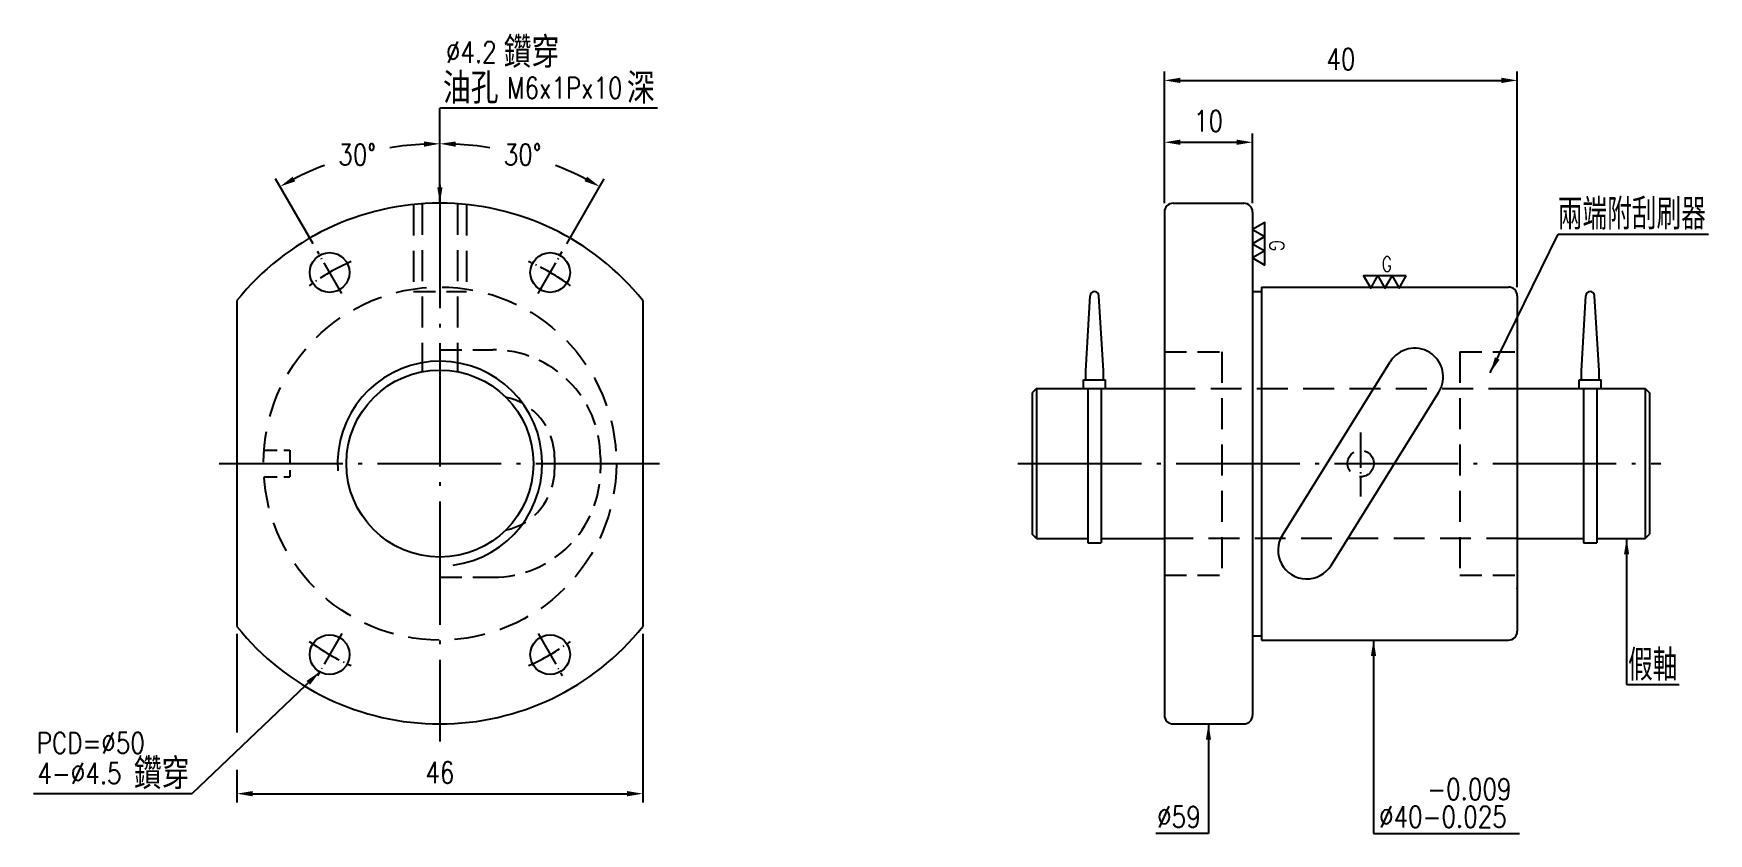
# Model space of a CAD drawing. Header units: millimetres. Extents: x 4741 to 4931, y -290 to -199.
import ezdxf
from ezdxf.enums import TextEntityAlignment as Align

# ---------------------------------------------------------------- set-up
doc = ezdxf.new("R2010")
doc.units = ezdxf.units.MM
doc.header["$LTSCALE"] = 10
doc.linetypes.add('C', pattern=[2.5625, 2, -0.25, 0.0625, -0.25])
doc.linetypes.add('H', pattern=[0.75, 0.5, -0.25])
doc.layers.get('0').update_dxf_attribs({"linetype": 'CONTINUOUS'})
doc.layers.get('DEFPOINTS').update_dxf_attribs({"linetype": 'CONTINUOUS'})
for name, color, linetype in [('04', 4, 'CONTINUOUS'), ('C', 1, 'C'), ('H', 5, 'H'), ('L1', 4, 'CONTINUOUS')]:
    doc.layers.add(name, color=color, linetype=linetype)
doc.layers.add('AM_3', color=6, linetype='CONTINUOUS', lineweight=25)
doc.styles.add('SIMPLEX', font='SIMPLEX.shx', dxfattribs={"width": 0.8, "height": 2.4, "bigfont": 'chineset.shx'})
doc.styles.get("Standard").update_dxf_attribs({"font": 'TXT', "width": 0.8, "bigfont": 'CHINESET'})
doc.dimstyles.new('STANDARD$0', dxfattribs={"dimscale": 0, "dimtxt": 2.8, "dimasz": 1.8, "dimexe": 1, "dimexo": 1, "dimgap": 1.2, "dimtad": 1, "dimdec": 3, "dimdsep": 46, "dimtxsty": 'SIMPLEX', "dimcen": 0.09, "dimclrd": 6, "dimclre": 6, "dimclrt": 3, "dimadec": 1, "dimazin": 2, "dimtp": -0.1, "dimtm": 0.2, "dimtfac": 1, "dimtdec": 3, "dimtmove": 0, "dimatfit": 3, "dimfxl": 0, "dimtvp": 0.790698, "dimarcsym": 0})
doc.dimstyles.new('STANDARD$2', dxfattribs={"dimscale": 0, "dimtxt": 2.8, "dimasz": 1.8, "dimexe": 1, "dimexo": 1, "dimgap": 1.2, "dimtad": 0, "dimtih": 1, "dimtoh": 1, "dimdec": 3, "dimrnd": 0.0005, "dimdsep": 46, "dimtxsty": 'SIMPLEX', "dimcen": 0.09, "dimclrd": 6, "dimclre": 6, "dimclrt": 3, "dimadec": 1, "dimazin": 2, "dimtp": -0.1, "dimtm": 0.2, "dimtfac": 1, "dimtdec": 3, "dimtmove": 0, "dimatfit": 3, "dimfxl": 0, "dimtvp": 0.790698, "dimarcsym": 0})
doc.dimstyles.new('STANDARD$7', dxfattribs={"dimscale": 0, "dimtxt": 2.8, "dimasz": 1.8, "dimexe": 1, "dimexo": 1, "dimgap": 1.2, "dimtad": 1, "dimdec": 3, "dimrnd": 0.0005, "dimdsep": 46, "dimtxsty": 'SIMPLEX', "dimcen": 0.09, "dimclrd": 6, "dimclre": 6, "dimclrt": 3, "dimadec": 1, "dimazin": 2, "dimtp": -0.1, "dimtm": 0.2, "dimtfac": 1, "dimtdec": 3, "dimtmove": 2, "dimatfit": 3, "dimfxl": 0, "dimtvp": 0.790698, "dimarcsym": 0})

# ---------------------------------------------------------------- blocks, each defined once
blk = doc.blocks.new('*D3')
at = {"color": 6, "lineweight": -2}
for p, q in [((4869.51, -218.33), (4869.51, -210.42)), ((4879.51, -218.33), (4879.51, -210.42)), ((4871.31, -211.42), (4877.71, -211.42))]:
    blk.add_line(p, q, dxfattribs=at)
at = {"color": 6}
for points in [[(4871.31, -211.12), (4871.31, -211.72), (4869.51, -211.42)], [(4877.71, -211.12), (4877.71, -211.72), (4879.51, -211.42)]]:
    blk.add_solid(points, dxfattribs=at)
at = {"layer": 'DEFPOINTS', "color": 0}
for p in [(4879.51, -211.42), (4869.51, -219.33), (4879.51, -219.33)]:
    blk.add_point(p, dxfattribs=at)
at = {"color": 3, "insert": (4874.51, -209.02), "char_height": 2.4, "attachment_point": 5, "style": 'SIMPLEX'}
blk.add_mtext('10', dxfattribs=at)
blk = doc.blocks.new('*D4')
at = {"color": 6, "lineweight": -2}
for p, q in [((4869.51, -218.33), (4869.51, -203.41)), ((4871.31, -204.41), (4907.71, -204.41)), ((4909.51, -227.83), (4909.51, -203.41))]:
    blk.add_line(p, q, dxfattribs=at)
at = {"color": 6}
for points in [[(4871.31, -204.11), (4871.31, -204.71), (4869.51, -204.41)], [(4907.71, -204.11), (4907.71, -204.71), (4909.51, -204.41)]]:
    blk.add_solid(points, dxfattribs=at)
at = {"layer": 'DEFPOINTS', "color": 0}
for p in [(4909.51, -204.41), (4869.51, -219.33), (4909.51, -228.83)]:
    blk.add_point(p, dxfattribs=at)
at = {"color": 3, "insert": (4889.51, -202.01), "char_height": 2.4, "attachment_point": 5, "style": 'SIMPLEX'}
blk.add_mtext('40', dxfattribs=at)
blk = doc.blocks.new('*D5')
at = {"color": 6, "lineweight": -2}
for p, q in [((4787.39, -215.33), (4787.39, -210.59)), ((4801.77, -222.93), (4806.01, -215.58))]:
    blk.add_line(p, q, dxfattribs=at)
for start, end in [(81.0089, 87.1537), (62.8463, 68.8152)]:
    blk.add_arc((4787.39, -247.83), 36.24, start, end, dxfattribs=at)
at = {"color": 6}
for points in [[(4789.19, -211.93), (4789.2, -211.33), (4787.39, -211.59)], [(4804.08, -215.32), (4803.79, -215.85), (4805.51, -216.44)]]:
    blk.add_solid(points, dxfattribs=at)
at = {"layer": 'DEFPOINTS', "color": 0}
for p in [(4799.79, -213.77), (4787.39, -216.33), (4801.27, -223.79), (4798.52, -228.56), (4787.39, -242.94)]:
    blk.add_point(p, dxfattribs=at)
at = {"color": 3, "insert": (4796.77, -212.82), "char_height": 2.4, "attachment_point": 5, "rotation": 0.1, "style": 'SIMPLEX'}
blk.add_mtext('30°', dxfattribs=at)
blk = doc.blocks.new('*D6')
at = {"color": 6, "lineweight": -2}
for p, q in [((4787.39, -215.33), (4787.39, -210.59)), ((4773.02, -222.93), (4768.78, -215.58))]:
    blk.add_line(p, q, dxfattribs=at)
for start, end in [(92.8463, 98.9955), (111.1776, 117.1537)]:
    blk.add_arc((4787.39, -247.83), 36.24, start, end, dxfattribs=at)
at = {"color": 6}
for points in [[(4785.59, -211.33), (4785.6, -211.93), (4787.39, -211.59)], [(4771, -215.85), (4770.71, -215.32), (4769.28, -216.44)]]:
    blk.add_solid(points, dxfattribs=at)
at = {"layer": 'DEFPOINTS', "color": 0}
for p in [(4781.1, -212.14), (4787.39, -216.33), (4773.52, -223.79), (4776.27, -228.56), (4787.39, -242.94)]:
    blk.add_point(p, dxfattribs=at)
at = {"color": 3, "insert": (4778.02, -212.82), "char_height": 2.4, "attachment_point": 5, "rotation": 0.1, "style": 'SIMPLEX'}
blk.add_mtext('30°', dxfattribs=at)
blk = doc.blocks.new('*D7')
at = {"color": 6, "lineweight": -2}
for p, q in [((4764.39, -267.1), (4764.39, -278.31)), ((4810.39, -267.1), (4810.39, -286.23)), ((4764.39, -282.51), (4764.39, -286.23)), ((4766.19, -285.23), (4808.59, -285.23))]:
    blk.add_line(p, q, dxfattribs=at)
at = {"color": 6}
for points in [[(4766.19, -284.93), (4766.19, -285.53), (4764.39, -285.23)], [(4808.59, -284.93), (4808.59, -285.53), (4810.39, -285.23)]]:
    blk.add_solid(points, dxfattribs=at)
at = {"layer": 'DEFPOINTS', "color": 0}
for p in [(4764.39, -266.1), (4810.39, -266.1), (4810.39, -285.23)]:
    blk.add_point(p, dxfattribs=at)
at = {"color": 3, "insert": (4787.39, -282.83), "char_height": 2.4, "attachment_point": 5, "style": 'SIMPLEX'}
blk.add_mtext('46', dxfattribs=at)

msp = doc.modelspace()

# ---------------------------------------------------------------- linework, layer by layer
at = {"color": 6}
for p, q in [((4812.0636, -207.5637), (4787.3944, -207.5637)), ((4914.1585, -221.8156), (4931.1825, -221.8156)), ((4741.3322, -285.2272), (4759.3343, -285.2272)), ((4873.4535, -289.7395), (4868.5386, -289.7395)), ((4874.507, -289.7395), (4873.4535, -289.7395)), ((4893.2142, -289.7395), (4893.7539, -289.7395)), ((4893.7539, -289.7395), (4909.7474, -289.7395))]:
    msp.add_line(p, q, dxfattribs=at)
for p, q in [((4870.507, -218.3256), (4878.507, -218.3256)), ((4869.507, -219.3256), (4869.507, -276.3256)), ((4879.507, -219.3256), (4879.507, -276.3256)), ((4764.3944, -229.3526), (4764.3944, -266.2985)), ((4810.3944, -229.3526), (4810.3944, -266.2985)), ((4860.5916, -237.3256), (4861.0922, -228.8193)), ((4862.5916, -237.3256), (4862.0911, -228.8193)), ((4879.507, -228.3256), (4880.507, -228.3256)), ((4880.507, -227.8256), (4908.507, -227.8256)), ((4880.507, -227.8256), (4880.507, -267.8256)), ((4909.507, -228.8256), (4909.507, -266.8256)), ((4916.7715, -237.3256), (4917.2721, -228.8193)), ((4918.7715, -237.3256), (4918.2709, -228.8193)), ((4882.8877, -255.9321), (4895.1068, -236.2862)), ((4860.3416, -239.3256), (4860.3416, -238.3256)), ((4860.3416, -238.3256), (4862.8416, -238.3256)), ((4860.5916, -238.3256), (4860.5916, -237.3256)), ((4862.5916, -238.3256), (4862.5916, -237.3256)), ((4862.8416, -239.3256), (4862.8416, -238.3256)), ((4916.5215, -239.3256), (4916.5215, -238.3256)), ((4916.5215, -238.3256), (4919.0215, -238.3256)), ((4916.7715, -238.3256), (4916.7715, -237.3256)), ((4918.7715, -238.3256), (4918.7715, -237.3256)), ((4919.0215, -239.3256), (4919.0215, -238.3256)), ((4855.007, -239.3256), (4854.507, -239.8256)), ((4854.507, -239.8256), (4854.507, -255.8256)), ((4855.007, -239.3256), (4855.007, -256.3256)), ((4855.007, -239.3256), (4862.3514, -239.3256)), ((4860.8514, -239.3256), (4860.8514, -256.8256)), ((4862.3514, -239.3256), (4862.3514, -256.8256)), ((4862.3514, -239.3256), (4869.507, -239.3256)), ((4888.4072, -259.365), (4900.6263, -239.7191)), ((4909.507, -239.3256), (4924.007, -239.3256)), ((4917.0313, -239.3256), (4917.0313, -256.8256)), ((4918.5313, -239.3256), (4918.5313, -256.8256)), ((4924.007, -239.3256), (4924.007, -256.3256)), ((4924.007, -239.3256), (4924.507, -239.8256)), ((4924.507, -239.8256), (4924.507, -255.8256)), ((4855.007, -256.3256), (4854.507, -255.8256)), ((4924.007, -256.3256), (4924.507, -255.8256)), ((4855.007, -256.3256), (4860.8514, -256.3256)), ((4860.8514, -256.8256), (4862.3514, -256.8256)), ((4862.3514, -256.3256), (4869.507, -256.3256)), ((4909.507, -256.3256), (4917.0313, -256.3256)), ((4917.0313, -256.8256), (4918.5313, -256.8256)), ((4918.5313, -256.3256), (4924.007, -256.3256)), ((4879.507, -267.3256), (4880.507, -267.3256)), ((4880.507, -267.8256), (4908.507, -267.8256)), ((4870.507, -277.3256), (4878.507, -277.3256))]:
    msp.add_line(p, q)
for centre, radius in [((4774.8944, -226.175), 2.25), ((4799.8944, -226.175), 2.25), ((4787.3944, -247.8256), 10.6), ((4774.8944, -269.4762), 2.25), ((4799.8944, -269.4762), 2.25)]:
    msp.add_circle(centre, radius)
for centre, radius, start, end in [((4787.3944, -247.8256), 29.5, 38.770451, 141.229549), ((4870.507, -219.3256), 1, 90, 180), ((4878.507, -219.3256), 1, 0, 90), ((4861.5916, -228.8433), 0.5, 2.753997, 177.246003), ((4908.507, -228.8256), 1, 0, 90), ((4917.7715, -228.8433), 0.5, 2.753997, 177.246003), ((4897.8665, -238.0026), 3.25, 328.119914, 148.119914), ((4885.6475, -257.6486), 3.25, 148.119914, 328.119914), ((4787.3944, -247.8256), 29.5, 218.770451, 321.229549), ((4908.507, -266.8256), 1, 270, 0), ((4870.507, -276.3256), 1, 180, 270), ((4878.507, -276.3256), 1, 270, 0)]:
    msp.add_arc(centre, radius, start, end)
at = {"layer": '04'}
for points in [[(4880.9026, -222.1078), (4880.9026, -220.4962), (4879.507, -221.302)], [(4880.9026, -223.7193), (4880.9026, -222.1078), (4879.507, -222.9135)], [(4880.9026, -225.3308), (4880.9026, -223.7193), (4879.507, -224.525)], [(4893.7012, -226.571), (4892.0897, -226.571), (4892.8955, -227.9666)], [(4895.3127, -226.571), (4893.7012, -226.571), (4894.507, -227.9666)], [(4896.9243, -226.571), (4895.3127, -226.571), (4896.1185, -227.9666)]]:
    msp.add_lwpolyline(points, close=True, dxfattribs=at)
at = {"layer": 'C', "ltscale": 0.7}
for p, q in [((4787.3944, -216.2347), (4787.3944, -279.3256)), ((4762.3944, -247.8256), (4812.3944, -247.8256)), ((4852.9165, -247.8256), (4925.7798, -247.8256))]:
    msp.add_line(p, q, dxfattribs=at)
at = {"layer": 'C', "ltscale": 0.2}
for p, q in [((4776.2694, -228.5565), (4773.5194, -223.7934)), ((4798.5194, -228.5565), (4801.2694, -223.7934)), ((4891.757, -244.3182), (4891.757, -251.5399)), ((4776.2694, -267.0947), (4773.5194, -271.8578)), ((4798.5194, -267.0947), (4801.2694, -271.8578))]:
    msp.add_line(p, q, dxfattribs=at)
for start, end in [(113.694282, 126.305718), (53.694282, 66.305718), (233.694282, 246.305718), (293.694282, 306.305718)]:
    msp.add_arc((4787.3944, -247.8256), 25, start, end, dxfattribs=at)
at = {"layer": 'DEFPOINTS', "color": 0, "linetype": 'ByBlock'}
for p in [(4879.507, -219.3256), (4909.507, -261.9756)]:
    msp.add_point(p, dxfattribs=at)
at = {"layer": 'H', "ltscale": 0.7}
for p, q in [((4784.3944, -218.4785), (4784.3944, -228.3256)), ((4785.3944, -218.3935), (4785.3944, -237.416)), ((4789.3944, -218.3935), (4789.3944, -237.416)), ((4790.3944, -218.4785), (4790.3944, -228.3256)), ((4876.007, -235.1756), (4876.007, -260.4756)), ((4902.9991, -235.1756), (4902.9991, -260.4756)), ((4869.507, -239.3256), (4909.507, -239.3256)), ((4909.507, -256.3256), (4869.507, -256.3256))]:
    msp.add_line(p, q, dxfattribs=at)
at = {"layer": 'H', "ltscale": 0.5}
for p, q in [((4784.3944, -228.3256), (4790.3944, -228.3256)), ((4787.3944, -234.9356), (4793.3944, -234.9356)), ((4869.507, -235.1756), (4876.007, -235.1756)), ((4902.9991, -235.1756), (4909.507, -235.1756)), ((4787.3944, -260.7156), (4793.3944, -260.7156)), ((4869.507, -260.4756), (4876.007, -260.4756)), ((4902.9991, -260.4756), (4909.507, -260.4756))]:
    msp.add_line(p, q, dxfattribs=at)
at = {"layer": 'H', "ltscale": 0.3}
for p, q in [((4767.4507, -246.3256), (4770.3944, -246.3256)), ((4770.3944, -246.3256), (4770.3944, -249.3256)), ((4767.4507, -249.3256), (4770.3944, -249.3256))]:
    msp.add_line(p, q, dxfattribs=at)
at = {"layer": 'H'}
for p, q in [((4800.3944, -247.1356), (4800.3944, -248.5156)), ((4805.5944, -247.1356), (4805.5944, -248.5156))]:
    msp.add_line(p, q, dxfattribs=at)
at = {"layer": 'H', "ltscale": 0.7}
msp.add_circle((4787.3944, -247.8256), 20, dxfattribs=at)
at = {"layer": 'H', "ltscale": 0.5}
msp.add_circle((4891.757, -247.8256), 1.5, dxfattribs=at)
for centre, radius, start, end in [((4793.3944, -247.1356), 12.2, 0, 90), ((4793.3944, -247.1356), 7, 0, 78.021148), ((4793.3944, -248.5156), 12.2, 270, 0), ((4793.3944, -248.5156), 7, 281.978852, 0)]:
    msp.add_arc(centre, radius, start, end, dxfattribs=at)
at = {"layer": 'H', "color": 0, "linetype": 'ByBlock'}
msp.add_point((4909.507, -261.9756), dxfattribs=at)
at = {"layer": 'L1'}
msp.add_arc((4787.3944, -247.8256), 11.6, 277.417604, 184.135797, dxfattribs=at)

# ---------------------------------------------------------------- texts
at = {"color": 3, "width": 0.9}
for s, p in [('鑽穿', (4794.6262, -202.9882)), ('油孔', (4787.7367, -207.0463)), ('深', (4808.5931, -207.0463)), ('鑽穿', (4752.7078, -284.7207))]:
    msp.add_text(s, height=3.5, dxfattribs=at).set_placement(p)
at = {"color": 3, "style": 'SIMPLEX'}
for s, insert, char_height, attachment_point in [('%%c4.2', (4793.8283, -201.2033), 2.4, 6), ('\\A1;M6x1Px10', (4808.0923, -205.2637), 2.4, 6), ('兩端附刮刷器', (4914.0926, -221.3198), 3.5, 7), ('假軸', (4922.0684, -272.4187), 3.5, 7), ('PCD=%%C50', (4741.6945, -279.4896), 2.4, 4), ('\\A1;4-∅4.5', (4741.7686, -282.9272), 2.4, 4), ('-0.009', (4899.3072, -284.7142), 2.4, 4), ('\\A1;∅59', (4873.6248, -287.8592), 2.4, 6), ('%%c40-0.025', (4893.841, -287.8497), 2.4, 4)]:
    msp.add_mtext(s, dxfattribs=dict(at, insert=insert, char_height=char_height, attachment_point=attachment_point))
at = {"layer": '04', "style": 'SIMPLEX', "width": 0.8}
msp.add_text('G', height=1.6807, rotation=270, dxfattribs=at).set_placement((4882.2508, -222.5245), align=Align.MIDDLE_LEFT)
msp.add_text('G', height=1.6807, dxfattribs=at).set_placement((4894.118, -225.2227), align=Align.MIDDLE_LEFT)

# ---------------------------------------------------------------- dimensions: what is measured, and where the dimension line sits
for base, p2, picture, middle in [((4909.507, -204.4053), (4909.507, -228.8256), '*D4', (4889.507, -204.4053)), ((4879.507, -211.4159), (4879.507, -219.3256), '*D3', (4874.507, -211.4159))]:
    dim = msp.add_linear_dim(base=base, p1=(4869.507, -219.3256), p2=p2, dimstyle='STANDARD$0', override={"dimscale": 1, "dimtxt": 2.4})
    dim.commit()
    dim.dimension.update_dxf_attribs({"geometry": picture, "text_midpoint": middle, "dimtype": 160})
for base, line1, picture, middle in [((4781.1019, -212.139), ((4776.2694, -228.5565), (4773.5194, -223.7934)), '*D6', (4778.0155, -212.8232)), ((4799.7882, -213.7739), ((4798.5194, -228.5565), (4801.2694, -223.7934)), '*D5', (4796.7732, -212.8232))]:
    dim = msp.add_angular_dim_2l(base=base, line1=line1, line2=((4787.3944, -216.3256), (4787.3944, -242.9404)), dimstyle='STANDARD$2', override={"dimscale": 1, "dimtxt": 2.4, "dimtad": 1, "dimtih": 0, "dimtoh": 0, "dimrnd": 0})
    dim.commit()
    dim.dimension.update_dxf_attribs({"geometry": picture, "text_midpoint": middle, "text_rotation": 0.1})
dim = msp.add_linear_dim(base=(4810.3944, -285.2272), p1=(4764.3944, -266.0962), p2=(4810.3944, -266.0962), dimstyle='STANDARD$0', override={"dimscale": 1, "dimtxt": 2.4})
dim.commit()
dim.dimension.update_dxf_attribs({"geometry": '*D7', "text_midpoint": (4787.3944, -282.8272)})

# ---------------------------------------------------------------- leaders
for points in [[(4787.3944, -218.3256), (4787.3944, -207.5637)], [(4921.8994, -256.3256), (4921.8994, -272.8497), (4927.8516, -272.8497)], [(4893.2142, -267.8256), (4893.2142, -289.7395)], [(4773.7694, -271.4248), (4759.3343, -285.2272)], [(4874.507, -277.3256), (4874.507, -289.7395)]]:
    msp.add_leader(points, dimstyle='STANDARD$7', override={"dimscale": 1, "dimtad": 0})
at = {"layer": 'AM_3'}
msp.add_leader([(4906.4511, -237.5308), (4914.1585, -221.8156)], dimstyle='STANDARD$7', override={"dimscale": 1, "dimtad": 0}, dxfattribs=at)

doc.saveas('drawing.dxf')
